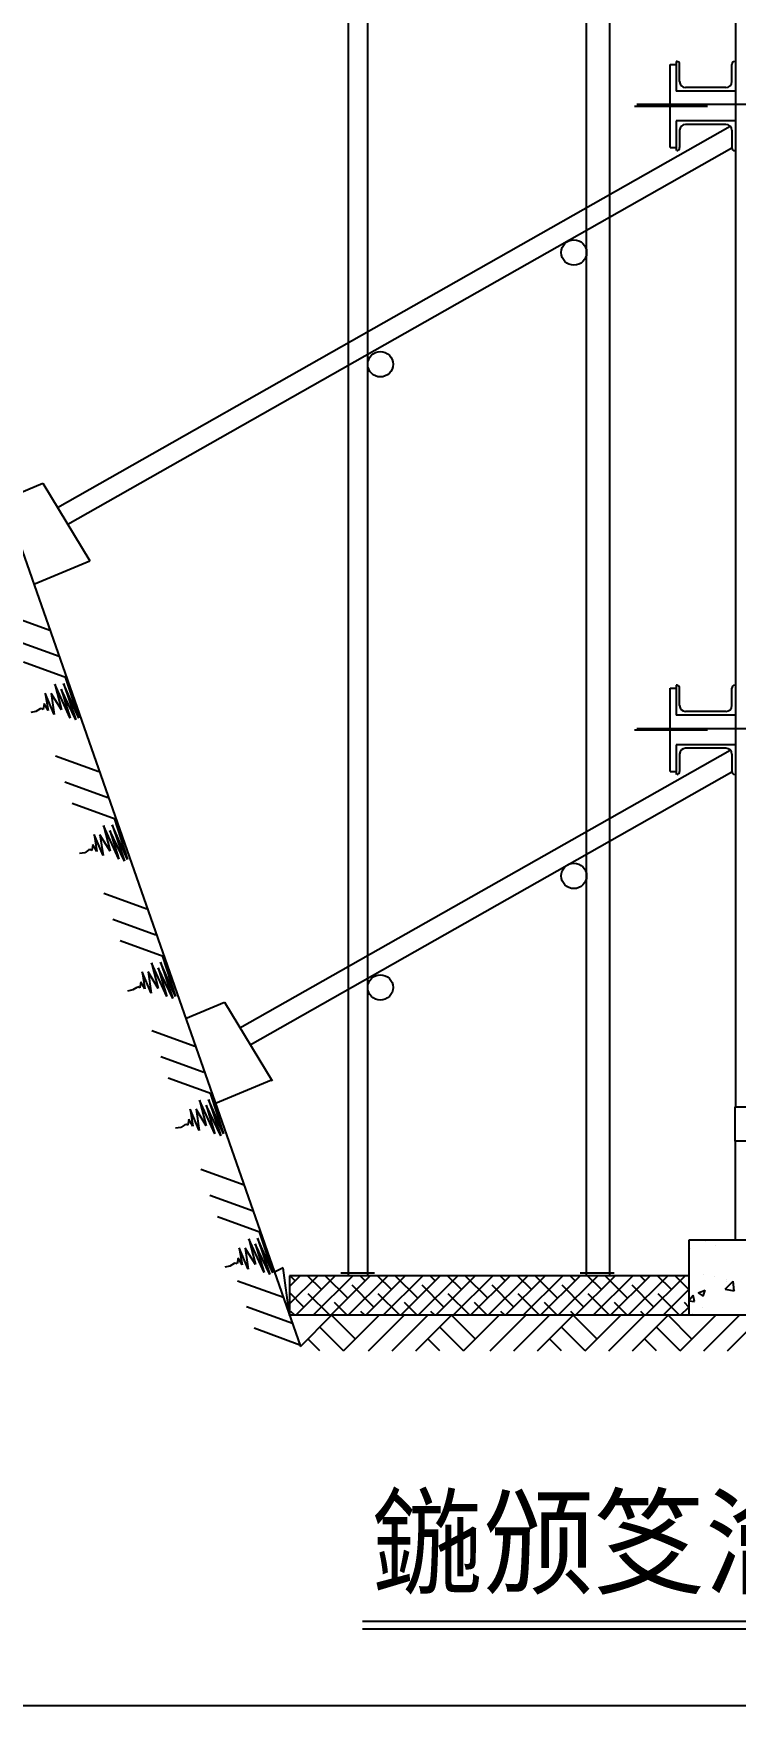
# Model space of a CAD drawing. Header units: metres. Extents: x 0 to 440, y 0 to 311.
# Drawn here: x 146.8 to 224.8, y 0 to 185.7 of the extents above; entities that cross this region are included whole.
import ezdxf

# ---------------------------------------------------------------- set-up
doc = ezdxf.new("R2010")
doc.units = ezdxf.units.M
doc.layers.add(' ', color=7, linetype='Continuous')
doc.layers.add('10', color=7, linetype='Continuous')

msp = doc.modelspace()

# ---------------------------------------------------------------- linework, layer by layer
at = {"layer": ' '}
for p, q in [((224.77, 284.72), (224.77, 66.52)), ((217.51, 173.06), (217.51, 182.3)), ((217.51, 182.3), (218.17, 182.3)), ((218.17, 182.63), (218.17, 179.33)), ((218.24, 182.63), (218.17, 182.63)), ((218.57, 180.39), (218.57, 182.3)), ((224.37, 180.39), (224.37, 182.3)), ((224.77, 179.33), (218.17, 179.33)), ((223.71, 179.73), (219.23, 179.73)), ((213.55, 177.68), (221.66, 177.68)), ((218.17, 176.03), (218.17, 172.73)), ((224.77, 176.03), (218.17, 176.03)), ((218.57, 174.98), (218.57, 173.06)), ((223.71, 175.64), (219.23, 175.64)), ((224.37, 174.98), (224.37, 173.06)), ((217.51, 173.06), (218.17, 173.06)), ((218.17, 113.33), (218.17, 110.03)), ((218.24, 113.33), (218.17, 113.33)), ((217.51, 103.76), (217.51, 113)), ((217.51, 113), (218.17, 113)), ((218.57, 111.09), (218.57, 113)), ((224.37, 111.09), (224.37, 113)), ((224.77, 110.03), (218.17, 110.03)), ((223.71, 110.43), (219.23, 110.43)), ((213.55, 108.38), (221.66, 108.38)), ((224.77, 106.73), (218.17, 106.73)), ((218.17, 106.73), (218.17, 103.43)), ((223.71, 106.34), (219.23, 106.34)), ((218.57, 105.68), (218.57, 103.76)), ((224.37, 105.68), (224.37, 103.76)), ((217.51, 103.76), (218.17, 103.76))]:
    msp.add_line(p, q, dxfattribs=at)
for centre, radius, start, end in [((218.24, 182.3), 0.33, 0, 90), ((224.7, 182.3), 0.33, 90, 180), ((219.23, 180.39), 0.66, 180, 270), ((223.71, 180.39), 0.66, -90, 0), ((219.23, 174.98), 0.66, 90, 180), ((223.71, 174.98), 0.66, 0, 90), ((218.24, 173.06), 0.33, -90, 0), ((224.7, 173.06), 0.33, 180, 270), ((218.24, 113), 0.33, 0, 90), ((224.7, 113), 0.33, 90, 180), ((219.23, 111.09), 0.66, 180, 270), ((223.71, 111.09), 0.66, -90, 0), ((219.23, 105.68), 0.66, 90, 180), ((223.71, 105.68), 0.66, 0, 90), ((218.24, 103.76), 0.33, -90, 0), ((224.7, 103.76), 0.33, 180, 270)]:
    msp.add_arc(centre, radius, start, end, dxfattribs=at)
for p, q in [((90.73, 284.72), (176.43, 39.89)), ((181.72, 284.72), (181.72, 47.75)), ((183.9, 47.75), (183.9, 284.72)), ((208.23, 47.75), (208.23, 284.72)), ((210.79, 284.72), (210.79, 47.75)), ((149.43, 133.09), (224.19, 175.43)), ((150.57, 131.22), (224.38, 173.02)), ((143.49, 133.98), (147.8, 135.79)), ((147.8, 135.79), (153.03, 127.16)), ((146.79, 124.55), (153.03, 127.16)), ((148.59, 119.41), (143.8, 121.15)), ((149.6, 116.53), (144.81, 118.27)), ((150.43, 114.15), (145.64, 115.9)), ((149.12, 113.44), (149.86, 110.59)), ((150.83, 109.7), (149.12, 113.44)), ((150.1, 113.52), (151.47, 109.49)), ((151.79, 109.69), (150.1, 113.52)), ((150.29, 114.24), (151.79, 109.69)), ((148.07, 112.46), (148.38, 110.55)), ((149.07, 110.09), (148.07, 112.46)), ((149.86, 110.59), (148.73, 112.43)), ((148.73, 112.43), (149.07, 110.09)), ((149.84, 112.9), (150.83, 109.7)), ((151.47, 109.49), (149.84, 112.9)), ((147.03, 110.43), (146.45, 110.31)), ((147.49, 110.72), (147.03, 110.43)), ((147.61, 110.76), (147.49, 110.72)), ((147.82, 110.66), (147.61, 110.76)), ((147.94, 111.32), (147.82, 110.66)), ((148.38, 110.55), (147.94, 111.32)), ((169.71, 75.28), (224.19, 106.14)), ((154.01, 103.72), (149.22, 105.47)), ((155.02, 100.84), (150.23, 102.59)), ((170.85, 73.4), (224.38, 103.72)), ((155.85, 98.47), (151.06, 100.22)), ((155.71, 98.56), (157.21, 94)), ((153.49, 96.77), (153.8, 94.87)), ((154.49, 94.41), (153.49, 96.77)), ((155.28, 94.9), (154.15, 96.74)), ((154.15, 96.74), (154.49, 94.41)), ((154.54, 97.75), (155.28, 94.9)), ((156.25, 94.02), (154.54, 97.75)), ((156.89, 93.8), (155.26, 97.22)), ((155.26, 97.22), (156.25, 94.02)), ((157.21, 94), (155.52, 97.83)), ((155.52, 97.83), (156.89, 93.8)), ((152.45, 94.74), (151.87, 94.63)), ((152.91, 95.04), (152.45, 94.74)), ((153.03, 95.08), (152.91, 95.04)), ((153.24, 94.98), (153.03, 95.08)), ((153.36, 95.63), (153.24, 94.98)), ((153.8, 94.87), (153.36, 95.63)), ((159.35, 88.47), (154.56, 90.21)), ((160.36, 85.58), (155.57, 87.33)), ((161.19, 83.21), (156.4, 84.96)), ((161.59, 78.76), (159.88, 82.5)), ((159.88, 82.5), (160.62, 79.65)), ((160.6, 81.96), (161.59, 78.76)), ((162.23, 78.55), (160.6, 81.96)), ((160.86, 82.58), (162.23, 78.55)), ((162.55, 78.75), (160.86, 82.58)), ((161.05, 83.3), (162.55, 78.75)), ((158.7, 80.38), (158.58, 79.72)), ((159.14, 79.61), (158.7, 80.38)), ((158.83, 81.51), (159.14, 79.61)), ((159.83, 79.15), (158.83, 81.51)), ((160.62, 79.65), (159.49, 81.49)), ((159.49, 81.49), (159.83, 79.15)), ((157.79, 79.49), (157.21, 79.37)), ((158.25, 79.78), (157.79, 79.49)), ((158.37, 79.82), (158.25, 79.78)), ((158.58, 79.72), (158.37, 79.82)), ((163.67, 76.33), (167.97, 78.14)), ((167.97, 78.14), (173.28, 69.4)), ((164.69, 73.21), (159.9, 74.96)), ((165.7, 70.33), (160.91, 72.07)), ((166.53, 67.95), (161.74, 69.7)), ((166.97, 66.9), (173.21, 69.52)), ((165.22, 67.24), (165.96, 64.39)), ((166.93, 63.5), (165.22, 67.24)), ((166.2, 67.32), (167.57, 63.29)), ((167.89, 63.49), (166.2, 67.32)), ((166.39, 68.04), (167.89, 63.49)), ((164.04, 65.12), (163.92, 64.46)), ((164.48, 64.35), (164.04, 65.12)), ((164.17, 66.26), (164.48, 64.35)), ((165.17, 63.89), (164.17, 66.26)), ((165.96, 64.39), (164.83, 66.23)), ((164.83, 66.23), (165.17, 63.89)), ((165.94, 66.7), (166.93, 63.5)), ((167.57, 63.29), (165.94, 66.7)), ((224.74, 62.69), (224.74, 66.52)), ((224.74, 66.52), (230.45, 66.52)), ((163.13, 64.23), (162.55, 64.12)), ((163.59, 64.52), (163.13, 64.23)), ((163.71, 64.56), (163.59, 64.52)), ((163.92, 64.46), (163.71, 64.56)), ((224.74, 62.69), (224.74, 51.69)), ((230.6, 62.69), (224.74, 62.69)), ((170.16, 57.8), (165.36, 59.54)), ((171.17, 54.91), (166.37, 56.66)), ((172, 52.54), (167.2, 54.29)), ((171.85, 52.63), (173.36, 48.08)), ((169.63, 50.84), (169.95, 48.94)), ((170.63, 48.48), (169.63, 50.84)), ((171.42, 48.98), (170.3, 50.82)), ((170.3, 50.82), (170.63, 48.48)), ((172.39, 48.09), (170.69, 51.83)), ((170.69, 51.83), (171.42, 48.98)), ((171.4, 51.29), (172.39, 48.09)), ((173.03, 47.88), (171.4, 51.29)), ((171.67, 51.91), (173.03, 47.88)), ((173.36, 48.08), (171.67, 51.91)), ((393.89, 51.69), (219.6, 51.69)), ((219.6, 51.69), (219.6, 43.35)), ((219.77, 50.76), (219.77, 50.76)), ((221.4, 51.56), (221.4, 51.56)), ((222.52, 51.12), (222.52, 51.12)), ((168.59, 48.82), (168.02, 48.7)), ((169.06, 49.11), (168.59, 48.82)), ((169.17, 49.15), (169.06, 49.11)), ((169.38, 49.05), (169.17, 49.15)), ((169.51, 49.71), (169.38, 49.05)), ((169.95, 48.94), (169.51, 49.71)), ((174.49, 48.63), (173.53, 48.15)), ((175.21, 43.35), (174.49, 48.63)), ((174.53, 45.31), (169.44, 47.16)), ((175.21, 47.75), (175.21, 43.35)), ((219.6, 47.75), (175.21, 47.75)), ((175.21, 46.55), (176.41, 47.75)), ((175.21, 44.61), (178.35, 47.75)), ((175.85, 47.19), (175.28, 47.75)), ((175.9, 43.35), (180.3, 47.75)), ((178.76, 46.21), (177.22, 47.75)), ((177.84, 43.35), (182.24, 47.75)), ((181.68, 45.24), (179.25, 47.67)), ((179.79, 43.35), (184.19, 47.75)), ((180.9, 48.08), (184.67, 48.08)), ((181.73, 43.35), (186.13, 47.75)), ((184.6, 44.27), (182.17, 46.7)), ((183.62, 47.19), (183.06, 47.75)), ((183.68, 43.35), (188.08, 47.75)), ((186.54, 46.21), (185, 47.75)), ((185.62, 43.35), (190.02, 47.75)), ((189.46, 45.24), (187.03, 47.67)), ((187.57, 43.35), (191.97, 47.75)), ((189.51, 43.35), (193.91, 47.75)), ((192.37, 44.27), (189.94, 46.7)), ((191.4, 47.19), (190.84, 47.75)), ((191.46, 43.35), (195.86, 47.75)), ((194.32, 46.21), (192.78, 47.75)), ((193.4, 43.35), (197.8, 47.75)), ((197.24, 45.24), (194.8, 47.67)), ((195.34, 43.35), (199.74, 47.75)), ((197.29, 43.35), (201.69, 47.75)), ((200.15, 44.27), (197.72, 46.7)), ((199.18, 47.19), (198.61, 47.75)), ((199.23, 43.35), (203.63, 47.75)), ((202.1, 46.21), (200.56, 47.75)), ((201.18, 43.35), (205.58, 47.75)), ((205.01, 45.24), (202.58, 47.67)), ((203.12, 43.35), (207.52, 47.75)), ((205.07, 43.35), (209.47, 47.75)), ((207.93, 44.27), (205.5, 46.7)), ((206.96, 47.19), (206.39, 47.75)), ((207.01, 43.35), (211.41, 47.75)), ((207.53, 48.08), (211.3, 48.08)), ((209.87, 46.21), (208.34, 47.75)), ((208.96, 43.35), (213.36, 47.75)), ((212.79, 45.24), (210.36, 47.67)), ((210.9, 43.35), (215.3, 47.75)), ((212.85, 43.35), (217.25, 47.75)), ((215.71, 44.27), (213.28, 46.7)), ((214.74, 47.19), (214.17, 47.75)), ((214.79, 43.35), (219.19, 47.75)), ((217.65, 46.21), (216.12, 47.75)), ((219.6, 46.21), (218.14, 47.67)), ((219.63, 46.79), (219.63, 46.79)), ((221.27, 47.9), (221.27, 47.9)), ((222.44, 47.61), (222.44, 47.61)), ((223.64, 46.24), (224.5, 47.13)), ((223.75, 47.06), (223.75, 47.06)), ((223.8, 47.33), (223.8, 47.33)), ((224.62, 46.08), (224.5, 47.13)), ((176.82, 44.27), (175.21, 45.88)), ((179.68, 43.35), (177.3, 45.73)), ((181.62, 43.35), (180.22, 44.76)), ((187.46, 43.35), (185.08, 45.73)), ((189.4, 43.35), (188, 44.76)), ((195.24, 43.35), (192.86, 45.73)), ((197.18, 43.35), (195.78, 44.76)), ((203.01, 43.35), (200.64, 45.73)), ((204.96, 43.35), (203.56, 44.76)), ((210.79, 43.35), (208.42, 45.73)), ((212.74, 43.35), (211.33, 44.76)), ((218.57, 43.35), (216.19, 45.73)), ((216.73, 43.35), (219.6, 46.22)), ((219.6, 44.27), (219.11, 44.76)), ((219.6, 45), (220.09, 45.59)), ((219.6, 44.96), (220.22, 44.9)), ((220.22, 44.9), (220.09, 45.59)), ((220.63, 45.84), (221.4, 46.13)), ((220.63, 45.84), (221.18, 45.47)), ((221.18, 45.47), (221.4, 46.13)), ((223.64, 46.24), (224.62, 46.08)), ((224.76, 46.13), (224.76, 46.13)), ((175.54, 42.43), (170.44, 44.28)), ((219.6, 43.35), (175.21, 43.35)), ((175.79, 43.35), (175.36, 43.78)), ((176.43, 39.89), (179.89, 43.35)), ((182.54, 40.71), (179.89, 43.35)), ((181.22, 39.39), (185.18, 43.35)), ((183.57, 43.35), (183.14, 43.78)), ((184, 39.39), (187.96, 43.35)), ((186.63, 39.39), (190.59, 43.35)), ((189.26, 39.39), (193.22, 43.35)), ((191.35, 43.35), (190.92, 43.78)), ((195.87, 40.71), (193.22, 43.35)), ((194.55, 39.39), (198.51, 43.35)), ((197.52, 39.39), (201.48, 43.35)), ((199.13, 43.35), (198.69, 43.78)), ((200.16, 39.39), (204.12, 43.35)), ((202.79, 39.39), (206.75, 43.35)), ((206.9, 43.35), (206.47, 43.78)), ((209.39, 40.71), (206.75, 43.35)), ((208.08, 39.39), (212.04, 43.35)), ((210.71, 39.39), (214.67, 43.35)), ((213.34, 39.39), (217.3, 43.35)), ((214.68, 43.35), (214.25, 43.78)), ((219.94, 40.71), (217.3, 43.35)), ((218.63, 39.39), (222.59, 43.35)), ((218.68, 43.35), (219.6, 44.27)), ((393.89, 43.35), (219.6, 43.35)), ((219.97, 43.55), (219.97, 43.55)), ((221.13, 44.24), (221.13, 44.24)), ((221.26, 39.39), (225.22, 43.35)), ((223.89, 39.39), (227.85, 43.35)), ((176.37, 40.05), (171.28, 41.91)), ((181.22, 39.39), (178.58, 42.04)), ((194.55, 39.39), (191.91, 42.04)), ((208.08, 39.39), (205.43, 42.04)), ((218.63, 39.39), (215.98, 42.04)), ((178.59, 39.39), (177.26, 40.72)), ((191.92, 39.39), (190.59, 40.72)), ((205.44, 39.39), (204.12, 40.72)), ((216, 39.39), (214.67, 40.72)), ((183.34, 9.37), (284.74, 9.37)), ((183.34, 8.51), (285.3, 8.51)), ((0, 0), (440.15, 0))]:
    msp.add_line(p, q)
for centre in [(206.82, 161.41), (185.31, 148.99), (206.82, 92.16), (185.31, 79.77)]:
    msp.add_circle(centre, 1.41)
at = {"layer": '10'}
for points in [[(280.74, 177.86), (213.8, 177.86)], [(280.74, 108.5), (213.8, 108.5)]]:
    msp.add_lwpolyline(points, dxfattribs=at)

# ---------------------------------------------------------------- texts
msp.add_text('鍦颁笅瀹ゅ栧欐ā鏉挎敮璁惧浘2', height=9.5).set_placement((184.36, 13.38))

doc.saveas('drawing.dxf')
